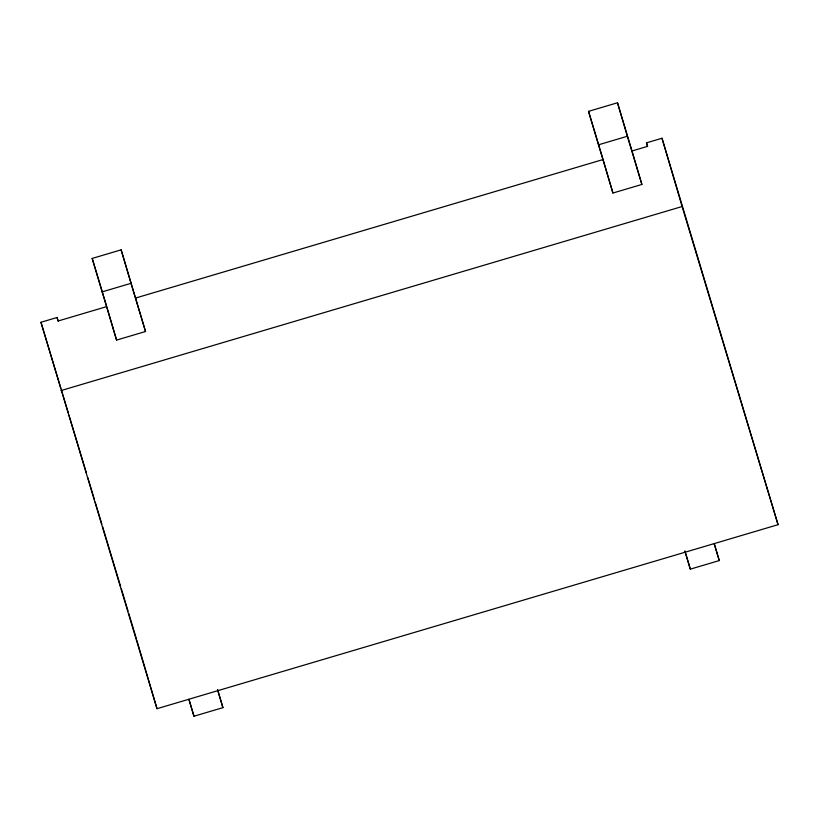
<?xml version="1.0" encoding="UTF-8"?>
<svg xmlns="http://www.w3.org/2000/svg" width="819" height="819" viewBox="0 0 819 819"><rect width="100%" height="100%" fill="white"/><g stroke="black" fill="none" stroke-linecap="round" stroke-linejoin="round"><path stroke-width="1.23" d="M92.189 258.425L121.14 249.846L145.536 331.511L116.574 340.09L92.189 258.425L106.726 306.603L58.118 321.007L57.084 317.485L40.95 322.266L156.992 708.701L778.05 524.682L662.008 138.247L646.498 142.834L647.532 146.366L632.022 150.962L617.495 102.774L588.533 111.353L612.929 193.028L641.881 184.449L632.022 150.962M102.047 291.902L130.999 283.323L145.536 331.511M598.392 144.84L627.344 136.261L641.881 184.449M135.678 298.024L603.071 159.541L612.929 193.028M61.046 390.561L682.104 206.531L778.05 524.682M188.882 699.365L193.96 716.226L222.922 707.647L217.639 689.711M684.858 551.085L690.315 569.154L719.266 560.575L714.332 543.836M646.498 142.834L647.604 146.509M588.533 111.353L603.071 159.541M714.178 543.714L719.266 560.575M217.465 689.578L222.922 707.647M57.084 317.485L58.19 321.15M40.95 322.266L60.872 388.339M61.62 390.786L68.253 412.817M68.991 415.264L86.343 472.768M87.817 477.661L94.451 499.692M95.199 502.139L101.832 524.16M102.57 526.607L120.659 586.568M121.396 589.015L128.04 611.035M128.778 613.492L136.527 639.189M662.008 138.247L682.104 206.531M617.495 102.774L627.344 136.261M685.032 551.218L690.315 569.154M121.14 249.846L130.999 283.323M107.074 307.801L116.574 340.09M189.035 699.487L193.96 716.226M136.896 640.407L156.992 708.701"/></g></svg>
